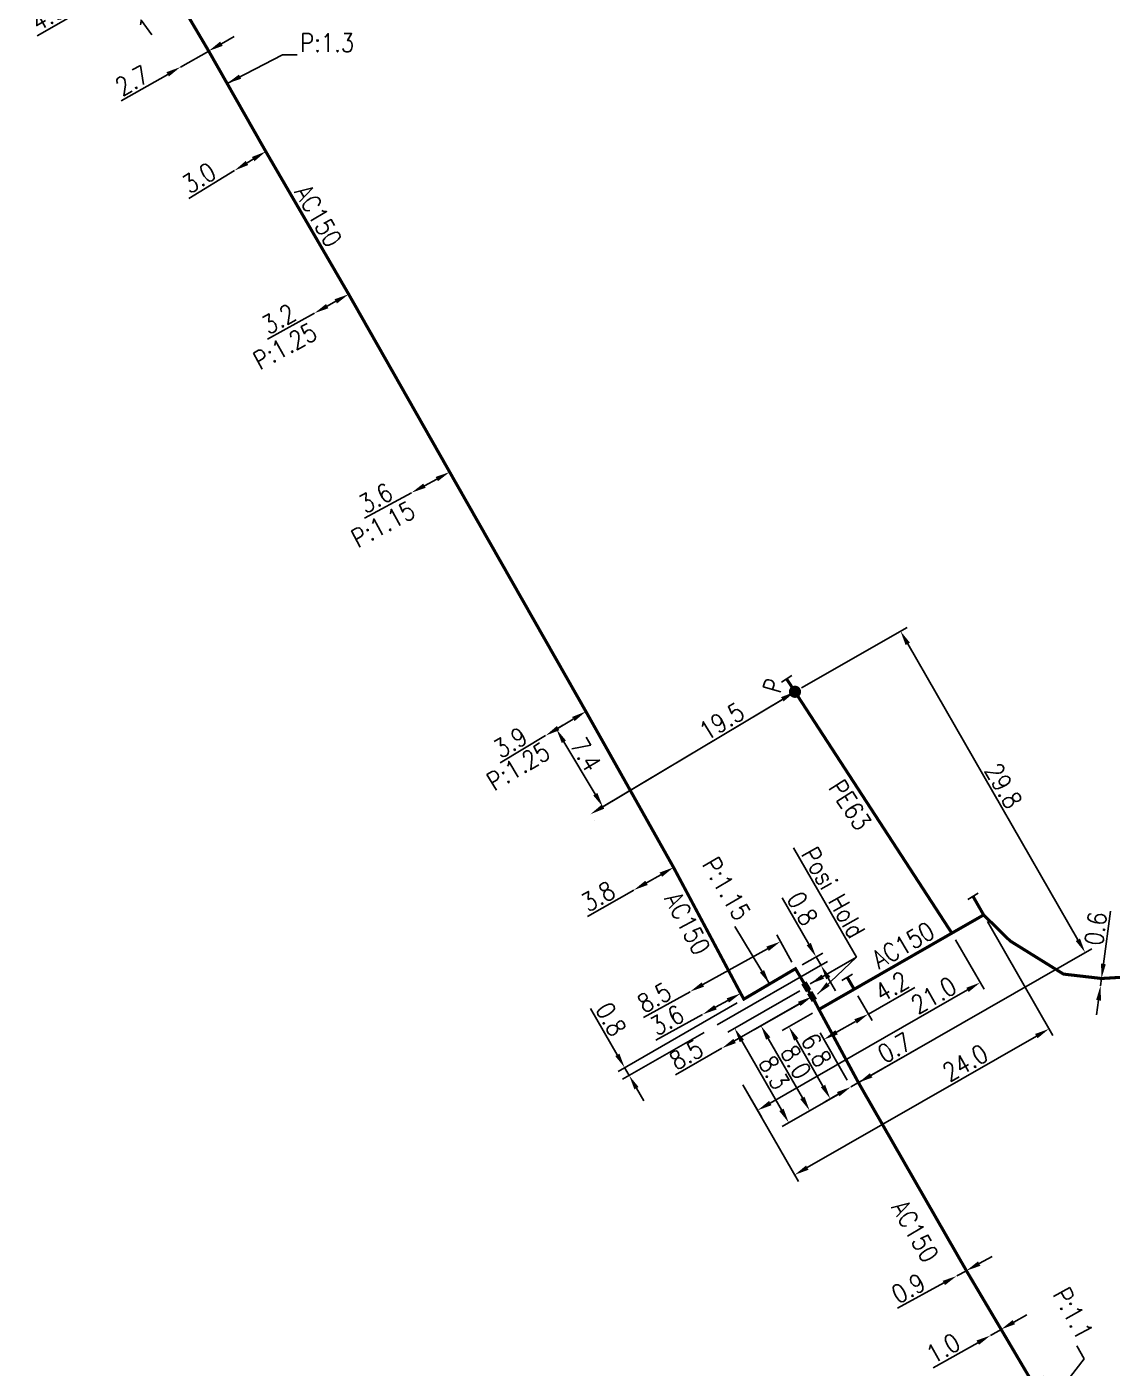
# Model space of a CAD drawing. Header units: millimetres. Extents: x 149996 to 151004, y 126998 to 128018.
# Drawn here: x 150658.8 to 150747.6, y 127717.5 to 127827.3 of the extents above; entities that cross this region are included whole.
import ezdxf
from ezdxf.enums import TextEntityAlignment as Align

# ---------------------------------------------------------------- set-up
doc = ezdxf.new("R2010")
doc.units = ezdxf.units.MM
doc.header["$PDMODE"] = 34
doc.linetypes.add('L_25_AP', pattern=[2000, 1000, 1000])
doc.linetypes.add('L_25_PE', pattern=[2000, 1000, 1000])
doc.layers.get('0').update_dxf_attribs({"linetype": 'CONTINUOUS'})
doc.layers.get('DEFPOINTS').update_dxf_attribs({"linetype": 'CONTINUOUS'})
for name, color, linetype in [('L_150', 1, 'CONTINUOUS'), ('L_300', 7, 'CONTINUOUS'), ('L_340', 7, 'CONTINUOUS')]:
    doc.layers.add(name, color=color, linetype=linetype)
doc.styles.add('G_ROMANS', font='ROMANS.SHX', dxfattribs={"width": 0.75})
doc.styles.get("Standard").update_dxf_attribs({"font": 'romans.shx', "width": 0.85})
doc.dimstyles.get("Standard").update_dxf_attribs({"dimtxt": 1.5, "dimasz": 1.2, "dimexe": 0.625, "dimexo": 0.625, "dimgap": 0.25, "dimtad": 1, "dimdec": 1, "dimzin": 0, "dimdsep": 46, "dimtxsty": 'Standard', "dimcen": -0.5, "dimadec": 0, "dimazin": 0, "dimtfac": 1, "dimtdec": 1, "dimtmove": 0, "dimatfit": 3, "dimfxl": 0, "dimtolj": 1, "dimtzin": 0, "dimarcsym": 0})

# ---------------------------------------------------------------- blocks, each defined once
blk = doc.blocks.new('*D1165')
at = {"layer": 'DEFPOINTS', "color": 0, "linetype": 'Continuous', "transparency": 16777216}
for p in [(150673.71, 127825.28), (150671.4, 127823.97), (150671.4, 127823.97)]:
    blk.add_point(p, dxfattribs=at)
at = {"layer": 'L_150', "color": 0, "linetype": 'Continuous', "lineweight": -2, "transparency": 16777216}
for p, q in [((150674.75, 127825.88), (150675.79, 127826.47)), ((150673.71, 127825.28), (150671.4, 127823.97)), ((150670.36, 127823.37), (150666.56, 127821.21))]:
    blk.add_line(p, q, dxfattribs=at)
at = {"layer": 'L_150', "color": 0, "linetype": 'Continuous', "transparency": 16777216}
for points in [[(150674.65, 127826.05), (150674.85, 127825.7), (150673.71, 127825.28)], [(150670.26, 127823.55), (150670.46, 127823.2), (150671.4, 127823.97)]]:
    blk.add_solid(points, dxfattribs=at)
at = {"layer": 'L_150', "color": 0, "linetype": 'Continuous', "transparency": 16777216, "insert": (150667.45, 127822.86), "char_height": 1.5, "attachment_point": 5, "rotation": 29.685}
blk.add_mtext('\\A1;2.7', dxfattribs=at)
blk = doc.blocks.new('*D1166')
at = {"layer": 'DEFPOINTS', "color": 0, "linetype": 'Continuous', "transparency": 16777216}
for p in [(150678.38, 127817.06), (150675.82, 127815.5), (150675.82, 127815.5)]:
    blk.add_point(p, dxfattribs=at)
at = {"layer": 'L_150', "color": 0, "linetype": 'Continuous', "lineweight": -2, "transparency": 16777216}
for p, q in [((150677.36, 127816.43), (150676.85, 127816.12)), ((150675.82, 127815.5), (150672.09, 127813.22))]:
    blk.add_line(p, q, dxfattribs=at)
at = {"layer": 'L_150', "color": 0, "linetype": 'Continuous', "transparency": 16777216}
for points in [[(150677.25, 127816.61), (150677.46, 127816.26), (150678.38, 127817.06)], [(150676.74, 127816.29), (150676.95, 127815.95), (150675.82, 127815.5)]]:
    blk.add_solid(points, dxfattribs=at)
at = {"layer": 'L_150', "color": 0, "linetype": 'Continuous', "transparency": 16777216, "insert": (150672.92, 127814.9), "char_height": 1.5, "attachment_point": 5, "rotation": 31.4097}
blk.add_mtext('\\A1;3.0', dxfattribs=at)
blk = doc.blocks.new('*D1167')
at = {"layer": 'DEFPOINTS', "color": 0, "linetype": 'Continuous', "transparency": 16777216}
for p in [(150685.16, 127805.38), (150682.36, 127803.83), (150682.36, 127803.83)]:
    blk.add_point(p, dxfattribs=at)
at = {"layer": 'L_150', "color": 0, "linetype": 'Continuous', "lineweight": -2, "transparency": 16777216}
for p, q in [((150684.11, 127804.8), (150683.41, 127804.41)), ((150682.36, 127803.83), (150678.53, 127801.71))]:
    blk.add_line(p, q, dxfattribs=at)
at = {"layer": 'L_150', "color": 0, "linetype": 'Continuous', "transparency": 16777216}
for points in [[(150683.31, 127804.58), (150683.5, 127804.23), (150682.36, 127803.83)], [(150684.01, 127804.97), (150684.2, 127804.62), (150685.16, 127805.38)]]:
    blk.add_solid(points, dxfattribs=at)
at = {"layer": 'L_150', "color": 0, "linetype": 'Continuous', "transparency": 16777216, "insert": (150679.44, 127803.35), "char_height": 1.5, "attachment_point": 5, "rotation": 28.964}
blk.add_mtext('\\A1;3.2', dxfattribs=at)
blk = doc.blocks.new('*D1176')
at = {"layer": 'DEFPOINTS', "color": 0, "linetype": 'Continuous', "transparency": 16777216}
for p in [(150670.1, 127834.31), (150667.41, 127830.96), (150667.41, 127830.96)]:
    blk.add_point(p, dxfattribs=at)
at = {"layer": 'L_300', "color": 0, "linetype": 'Continuous', "lineweight": -2, "transparency": 16777216}
for p, q in [((150670.41, 127833.77), (150671.19, 127832.41)), ((150669.84, 127832.35), (150668.45, 127831.56)), ((150667.41, 127830.96), (150659.68, 127826.52))]:
    blk.add_line(p, q, dxfattribs=at)
at = {"layer": 'L_300', "color": 0, "linetype": 'Continuous', "transparency": 16777216}
for points in [[(150669.74, 127832.53), (150669.94, 127832.18), (150670.88, 127832.95)], [(150668.35, 127831.73), (150668.55, 127831.38), (150667.41, 127830.96)]]:
    blk.add_solid(points, dxfattribs=at)
at = {"layer": 'L_300', "color": 0, "linetype": 'Continuous', "transparency": 16777216, "insert": (150660.56, 127828.18), "char_height": 1.5, "attachment_point": 5, "rotation": 29.8815}
blk.add_mtext('\\A1;4.0', dxfattribs=at)
blk = doc.blocks.new('*D1191')
at = {"layer": 'DEFPOINTS', "color": 0, "linetype": 'Continuous', "transparency": 16777216}
for p in [(150693.42, 127790.83), (150690.3, 127789.14), (150690.3, 127789.14)]:
    blk.add_point(p, dxfattribs=at)
at = {"layer": 'L_150', "color": 0, "linetype": 'Continuous', "lineweight": -2, "transparency": 16777216}
for p, q in [((150692.36, 127790.26), (150691.35, 127789.71)), ((150690.3, 127789.14), (150686.45, 127787.06))]:
    blk.add_line(p, q, dxfattribs=at)
at = {"layer": 'L_150', "color": 0, "linetype": 'Continuous', "transparency": 16777216}
for points in [[(150692.27, 127790.43), (150692.46, 127790.08), (150693.42, 127790.83)], [(150691.26, 127789.89), (150691.45, 127789.54), (150690.3, 127789.14)]]:
    blk.add_solid(points, dxfattribs=at)
at = {"layer": 'L_150', "color": 0, "linetype": 'Continuous', "transparency": 16777216, "insert": (150687.37, 127788.7), "char_height": 1.5, "attachment_point": 5, "rotation": 28.3945}
blk.add_mtext('\\A1;3.6', dxfattribs=at)
blk = doc.blocks.new('*D1192')
at = {"layer": 'DEFPOINTS', "color": 0, "linetype": 'Continuous', "transparency": 16777216}
for p in [(150704.56, 127771.24), (150701.26, 127769.26), (150701.26, 127769.26)]:
    blk.add_point(p, dxfattribs=at)
at = {"layer": 'L_150', "color": 0, "linetype": 'Continuous', "lineweight": -2, "transparency": 16777216}
for p, q in [((150703.53, 127770.62), (150702.29, 127769.88)), ((150701.26, 127769.26), (150697.56, 127767.04))]:
    blk.add_line(p, q, dxfattribs=at)
at = {"layer": 'L_150', "color": 0, "linetype": 'Continuous', "transparency": 16777216}
for points in [[(150703.43, 127770.79), (150703.64, 127770.45), (150704.56, 127771.24)], [(150702.19, 127770.05), (150702.39, 127769.7), (150701.26, 127769.26)]]:
    blk.add_solid(points, dxfattribs=at)
at = {"layer": 'L_150', "color": 0, "linetype": 'Continuous', "transparency": 16777216, "insert": (150698.38, 127768.7), "char_height": 1.5, "attachment_point": 5, "rotation": 30.9234}
blk.add_mtext('\\A1;3.9', dxfattribs=at)
blk = doc.blocks.new('*D1193')
at = {"layer": 'DEFPOINTS', "color": 0, "linetype": 'Continuous', "transparency": 16777216}
for p in [(150711.73, 127758.48), (150708.47, 127756.62), (150708.47, 127756.62)]:
    blk.add_point(p, dxfattribs=at)
at = {"layer": 'L_150', "color": 0, "linetype": 'Continuous', "lineweight": -2, "transparency": 16777216}
for p, q in [((150710.69, 127757.88), (150709.52, 127757.21)), ((150708.47, 127756.62), (150704.68, 127754.45))]:
    blk.add_line(p, q, dxfattribs=at)
at = {"layer": 'L_150', "color": 0, "linetype": 'Continuous', "transparency": 16777216}
for points in [[(150710.59, 127758.06), (150710.79, 127757.71), (150711.73, 127758.48)], [(150709.42, 127757.39), (150709.61, 127757.04), (150708.47, 127756.62)]]:
    blk.add_solid(points, dxfattribs=at)
at = {"layer": 'L_150', "color": 0, "linetype": 'Continuous', "transparency": 16777216, "insert": (150705.56, 127756.11), "char_height": 1.5, "attachment_point": 5, "rotation": 29.7079}
blk.add_mtext('\\A1;3.8', dxfattribs=at)
blk = doc.blocks.new('*D1194')
at = {"layer": 'DEFPOINTS', "color": 0, "linetype": 'Continuous', "transparency": 16777216}
for p in [(150721.66, 127772.85), (150701.26, 127769.26), (150702.15, 127769.79)]:
    blk.add_point(p, dxfattribs=at)
at = {"layer": 'L_300', "color": 0, "linetype": 'Continuous', "lineweight": -2, "transparency": 16777216}
for p, q in [((150721.12, 127772.53), (150705.41, 127763.12)), ((150701.8, 127769.58), (150702.68, 127770.11)), ((150705.33, 127764.47), (150702.76, 127768.76))]:
    blk.add_line(p, q, dxfattribs=at)
at = {"layer": 'L_300', "color": 0, "linetype": 'Continuous', "transparency": 16777216}
for points in [[(150702.93, 127768.86), (150702.59, 127768.66), (150702.15, 127769.79)], [(150705.5, 127764.57), (150705.16, 127764.37), (150705.95, 127763.44)]]:
    blk.add_solid(points, dxfattribs=at)
at = {"layer": 'L_300', "color": 0, "linetype": 'Continuous', "transparency": 16777216, "insert": (150704.55, 127767.72), "char_height": 1.5, "attachment_point": 5, "rotation": 300.9234}
blk.add_mtext('\\A1;7.4', dxfattribs=at)
blk = doc.blocks.new('*D1195')
at = {"layer": 'DEFPOINTS', "color": 0, "linetype": 'Continuous', "transparency": 16777216}
for p in [(150721.66, 127772.85), (150704.93, 127762.83), (150704.93, 127762.83)]:
    blk.add_point(p, dxfattribs=at)
at = {"layer": 'L_300', "color": 0, "linetype": 'Continuous', "lineweight": -2, "transparency": 16777216}
for p, q in [((150720.63, 127772.23), (150705.96, 127763.45)), ((150705.25, 127762.29), (150705.25, 127762.29))]:
    blk.add_line(p, q, dxfattribs=at)
at = {"layer": 'L_300', "color": 0, "linetype": 'Continuous', "transparency": 16777216}
for points in [[(150720.52, 127772.41), (150720.73, 127772.06), (150721.66, 127772.85)], [(150705.86, 127763.62), (150706.06, 127763.28), (150704.93, 127762.83)]]:
    blk.add_solid(points, dxfattribs=at)
at = {"layer": 'L_300', "color": 0, "linetype": 'Continuous', "transparency": 16777216, "insert": (150715.67, 127770.43), "char_height": 1.5, "attachment_point": 5, "rotation": 30.9234}
blk.add_mtext('\\A1;19.5', dxfattribs=at)
blk = doc.blocks.new('*D1196')
at = {"layer": 'DEFPOINTS', "color": 0, "linetype": 'Continuous', "transparency": 16777216}
for p in [(150717.48, 127747.7), (150714.76, 127745.28), (150708.1, 127741.45)]:
    blk.add_point(p, dxfattribs=at)
at = {"layer": 'L_150', "color": 0, "linetype": 'Continuous', "lineweight": -2, "transparency": 16777216}
for p, q in [((150716.94, 127747.39), (150707.19, 127741.79)), ((150707.13, 127743.14), (150704.95, 127746.93)), ((150714.22, 127744.97), (150707.56, 127741.14)), ((150708.1, 127741.45), (150707.73, 127742.1)), ((150708.7, 127740.41), (150709.3, 127739.37))]:
    blk.add_line(p, q, dxfattribs=at)
at = {"layer": 'L_150', "color": 0, "linetype": 'Continuous', "transparency": 16777216}
for points in [[(150707.3, 127743.24), (150706.96, 127743.04), (150707.73, 127742.1)], [(150708.87, 127740.51), (150708.53, 127740.31), (150708.1, 127741.45)]]:
    blk.add_solid(points, dxfattribs=at)
at = {"layer": 'L_150', "color": 0, "linetype": 'Continuous', "transparency": 16777216, "insert": (150706.61, 127746.06), "char_height": 1.5, "attachment_point": 5, "rotation": 299.8754}
blk.add_mtext('\\A1;0.8', dxfattribs=at)
blk = doc.blocks.new('*D1197')
at = {"layer": 'DEFPOINTS', "color": 0, "linetype": 'Continuous', "transparency": 16777216}
for p in [(150721.7, 127750.19), (150723.79, 127750.46), (150714.76, 127745.28)]:
    blk.add_point(p, dxfattribs=at)
at = {"layer": 'L_150', "color": 0, "linetype": 'Continuous', "lineweight": -2, "transparency": 16777216}
for p, q in [((150722.79, 127752.2), (150720.61, 127755.99)), ((150715.31, 127745.59), (150724.33, 127750.77)), ((150722.24, 127750.5), (150723.93, 127751.47)), ((150723.79, 127750.46), (150723.39, 127751.16)), ((150724.38, 127749.42), (150724.98, 127748.38))]:
    blk.add_line(p, q, dxfattribs=at)
at = {"layer": 'L_150', "color": 0, "linetype": 'Continuous', "transparency": 16777216}
for points in [[(150722.96, 127752.3), (150722.62, 127752.1), (150723.39, 127751.16)], [(150724.56, 127749.52), (150724.21, 127749.32), (150723.79, 127750.46)]]:
    blk.add_solid(points, dxfattribs=at)
at = {"layer": 'L_150', "color": 0, "linetype": 'Continuous', "transparency": 16777216, "insert": (150722.27, 127755.11), "char_height": 1.5, "attachment_point": 5, "rotation": 299.8754}
blk.add_mtext('\\A1;0.8', dxfattribs=at)
blk = doc.blocks.new('*D1198')
at = {"layer": 'DEFPOINTS', "color": 0, "linetype": 'Continuous', "transparency": 16777216}
for p in [(150717.22, 127748.17), (150714.11, 127746.45), (150714.11, 127746.45)]:
    blk.add_point(p, dxfattribs=at)
at = {"layer": 'L_150', "color": 0, "linetype": 'Continuous', "lineweight": -2, "transparency": 16777216}
for p, q in [((150716.17, 127747.59), (150715.16, 127747.03)), ((150714.11, 127746.45), (150710.29, 127744.33))]:
    blk.add_line(p, q, dxfattribs=at)
at = {"layer": 'L_150', "color": 0, "linetype": 'Continuous', "transparency": 16777216}
for points in [[(150716.07, 127747.77), (150716.26, 127747.42), (150717.22, 127748.17)], [(150715.06, 127747.21), (150715.26, 127746.86), (150714.11, 127746.45)]]:
    blk.add_solid(points, dxfattribs=at)
at = {"layer": 'L_150', "color": 0, "linetype": 'Continuous', "transparency": 16777216, "insert": (150711.19, 127745.98), "char_height": 1.5, "attachment_point": 5, "rotation": 29.0191}
blk.add_mtext('\\A1;3.6', dxfattribs=at)
blk = doc.blocks.new('*D1199')
at = {"layer": 'DEFPOINTS', "color": 0, "linetype": 'Continuous', "transparency": 16777216}
for p in [(150721.7, 127750.19), (150713.08, 127748.31), (150713.08, 127748.31)]:
    blk.add_point(p, dxfattribs=at)
at = {"layer": 'L_150', "color": 0, "linetype": 'Continuous', "lineweight": -2, "transparency": 16777216}
for p, q in [((150721.4, 127750.73), (150720.17, 127752.96)), ((150719.42, 127751.83), (150714.13, 127748.89)), ((150713.08, 127748.31), (150709.26, 127746.19))]:
    blk.add_line(p, q, dxfattribs=at)
at = {"layer": 'L_150', "color": 0, "linetype": 'Continuous', "transparency": 16777216}
for points in [[(150719.32, 127752), (150719.52, 127751.65), (150720.47, 127752.41)], [(150714.03, 127749.07), (150714.23, 127748.72), (150713.08, 127748.31)]]:
    blk.add_solid(points, dxfattribs=at)
at = {"layer": 'L_150', "color": 0, "linetype": 'Continuous', "transparency": 16777216, "insert": (150710.16, 127747.83), "char_height": 1.5, "attachment_point": 5, "rotation": 29.0191}
blk.add_mtext('\\A1;8.5', dxfattribs=at)
blk = doc.blocks.new('*D1200')
at = {"layer": 'DEFPOINTS', "color": 0, "linetype": 'Continuous', "transparency": 16777216}
for p in [(150726.85, 127740.87), (150726.24, 127740.52), (150726.24, 127740.52)]:
    blk.add_point(p, dxfattribs=at)
at = {"layer": 'L_150', "color": 0, "linetype": 'Continuous', "lineweight": -2, "transparency": 16777216}
for p, q in [((150727.89, 127741.47), (150731.68, 127743.64)), ((150726.24, 127740.52), (150726.85, 127740.87)), ((150725.2, 127739.92), (150724.16, 127739.33))]:
    blk.add_line(p, q, dxfattribs=at)
at = {"layer": 'L_150', "color": 0, "linetype": 'Continuous', "transparency": 16777216}
for points in [[(150727.79, 127741.64), (150727.99, 127741.29), (150726.85, 127740.87)], [(150725.1, 127740.1), (150725.3, 127739.75), (150726.24, 127740.52)]]:
    blk.add_solid(points, dxfattribs=at)
at = {"layer": 'L_150', "color": 0, "linetype": 'Continuous', "transparency": 16777216, "insert": (150729.81, 127743.72), "char_height": 1.5, "attachment_point": 5, "rotation": 29.8754}
blk.add_mtext('\\A1;0.7', dxfattribs=at)
blk = doc.blocks.new('*D1209')
at = {"layer": 'DEFPOINTS', "color": 0, "linetype": 'Continuous', "transparency": 16777216}
for p in [(150737.65, 127720.18), (150737.65, 127720.18), (150738.52, 127720.68)]:
    blk.add_point(p, dxfattribs=at)
at = {"layer": 'L_150', "color": 0, "linetype": 'Continuous', "lineweight": -2, "transparency": 16777216}
for p, q in [((150739.56, 127721.27), (150740.61, 127721.86)), ((150738.52, 127720.68), (150737.65, 127720.18)), ((150736.61, 127719.59), (150732.96, 127717.52))]:
    blk.add_line(p, q, dxfattribs=at)
at = {"layer": 'L_150', "color": 0, "linetype": 'Continuous', "transparency": 16777216}
for points in [[(150739.46, 127721.44), (150739.66, 127721.1), (150738.52, 127720.68)], [(150736.51, 127719.77), (150736.71, 127719.42), (150737.65, 127720.18)]]:
    blk.add_solid(points, dxfattribs=at)
at = {"layer": 'L_150', "color": 0, "linetype": 'Continuous', "transparency": 16777216, "insert": (150733.77, 127719.13), "char_height": 1.5, "attachment_point": 5, "rotation": 29.5837}
blk.add_mtext('\\A1;1.0', dxfattribs=at)
blk = doc.blocks.new('*D1210')
at = {"layer": 'DEFPOINTS', "color": 0, "linetype": 'Continuous', "transparency": 16777216}
for p in [(150735.68, 127725.48), (150734.89, 127725.05), (150734.89, 127725.05)]:
    blk.add_point(p, dxfattribs=at)
at = {"layer": 'L_150', "color": 0, "linetype": 'Continuous', "lineweight": -2, "transparency": 16777216}
for p, q in [((150736.73, 127726.06), (150737.78, 127726.64)), ((150735.68, 127725.48), (150734.89, 127725.05)), ((150733.83, 127724.48), (150730.05, 127722.41))]:
    blk.add_line(p, q, dxfattribs=at)
at = {"layer": 'L_150', "color": 0, "linetype": 'Continuous', "transparency": 16777216}
for points in [[(150736.63, 127726.24), (150736.82, 127725.88), (150735.68, 127725.48)], [(150733.74, 127724.65), (150733.93, 127724.3), (150734.89, 127725.05)]]:
    blk.add_solid(points, dxfattribs=at)
at = {"layer": 'L_150', "color": 0, "linetype": 'Continuous', "transparency": 16777216, "insert": (150730.94, 127724.03), "char_height": 1.5, "attachment_point": 5, "rotation": 28.699}
blk.add_mtext('\\A1;0.9', dxfattribs=at)
blk = doc.blocks.new('*D1211')
at = {"layer": 'DEFPOINTS', "color": 0, "linetype": 'Continuous', "transparency": 16777216}
for p in [(150723.62, 127746.86), (150726.24, 127740.52), (150724.55, 127739.55)]:
    blk.add_point(p, dxfattribs=at)
at = {"layer": 'L_150', "color": 0, "linetype": 'Continuous', "lineweight": -2, "transparency": 16777216}
for p, q in [((150723.08, 127746.55), (150720.62, 127745.13)), ((150721.76, 127744.4), (150723.95, 127740.59)), ((150725.7, 127740.21), (150724.01, 127739.24))]:
    blk.add_line(p, q, dxfattribs=at)
at = {"layer": 'L_150', "color": 0, "linetype": 'Continuous', "transparency": 16777216}
for points in [[(150721.93, 127744.5), (150721.59, 127744.3), (150721.16, 127745.44)], [(150724.13, 127740.69), (150723.78, 127740.49), (150724.55, 127739.55)]]:
    blk.add_solid(points, dxfattribs=at)
at = {"layer": 'L_150', "color": 0, "linetype": 'Continuous', "transparency": 16777216, "insert": (150723.41, 127743.54), "char_height": 1.5, "attachment_point": 5, "rotation": 299.8754}
blk.add_mtext('\\A1;6.8', dxfattribs=at)
blk = doc.blocks.new('*D1212')
at = {"layer": 'DEFPOINTS', "color": 0, "linetype": 'Continuous', "transparency": 16777216}
for p in [(150723.05, 127747.91), (150726.24, 127740.52), (150722.86, 127738.58)]:
    blk.add_point(p, dxfattribs=at)
at = {"layer": 'L_340', "color": 0, "linetype": 'Continuous', "lineweight": -2, "transparency": 16777216}
for p, q in [((150722.51, 127747.6), (150718.34, 127745.21)), ((150719.48, 127744.48), (150722.27, 127739.62)), ((150725.7, 127740.21), (150722.32, 127738.27))]:
    blk.add_line(p, q, dxfattribs=at)
at = {"layer": 'L_340', "color": 0, "linetype": 'Continuous', "transparency": 16777216}
for points in [[(150719.65, 127744.58), (150719.3, 127744.38), (150718.88, 127745.52)], [(150722.44, 127739.72), (150722.09, 127739.52), (150722.86, 127738.58)]]:
    blk.add_solid(points, dxfattribs=at)
at = {"layer": 'L_340', "color": 0, "linetype": 'Continuous', "transparency": 16777216, "insert": (150721.74, 127742.55), "char_height": 1.5, "attachment_point": 5, "rotation": 299.8754}
blk.add_mtext('\\A1;8.0', dxfattribs=at)
blk = doc.blocks.new('*D1213')
at = {"layer": 'DEFPOINTS', "color": 0, "linetype": 'Continuous', "transparency": 16777216}
for p in [(150723.05, 127747.91), (150715.68, 127743.68), (150715.68, 127743.68)]:
    blk.add_point(p, dxfattribs=at)
at = {"layer": 'L_340', "color": 0, "linetype": 'Continuous', "lineweight": -2, "transparency": 16777216}
for p, q in [((150722.01, 127747.32), (150716.72, 127744.28)), ((150715.68, 127743.68), (150711.89, 127741.5))]:
    blk.add_line(p, q, dxfattribs=at)
at = {"layer": 'L_340', "color": 0, "linetype": 'Continuous', "transparency": 16777216}
for points in [[(150721.91, 127747.49), (150722.11, 127747.14), (150723.05, 127747.91)], [(150716.62, 127744.45), (150716.82, 127744.1), (150715.68, 127743.68)]]:
    blk.add_solid(points, dxfattribs=at)
at = {"layer": 'L_340', "color": 0, "linetype": 'Continuous', "transparency": 16777216, "insert": (150712.77, 127743.16), "char_height": 1.5, "attachment_point": 5, "rotation": 29.8754}
blk.add_mtext('\\A1;8.5', dxfattribs=at)
blk = doc.blocks.new('*D1214')
at = {"layer": 'DEFPOINTS', "color": 0, "linetype": 'Continuous', "transparency": 16777216}
for p in [(150722.59, 127748.69), (150726.24, 127740.52), (150721.15, 127737.6)]:
    blk.add_point(p, dxfattribs=at)
at = {"layer": 'L_340', "color": 0, "linetype": 'Continuous', "lineweight": -2, "transparency": 16777216}
for p, q in [((150722.05, 127748.38), (150716.18, 127745)), ((150717.32, 127744.28), (150720.56, 127738.64)), ((150725.7, 127740.21), (150720.61, 127737.29))]:
    blk.add_line(p, q, dxfattribs=at)
at = {"layer": 'L_340', "color": 0, "linetype": 'Continuous', "transparency": 16777216}
for points in [[(150717.49, 127744.38), (150717.14, 127744.18), (150716.72, 127745.32)], [(150720.73, 127738.74), (150720.38, 127738.54), (150721.15, 127737.6)]]:
    blk.add_solid(points, dxfattribs=at)
at = {"layer": 'L_340', "color": 0, "linetype": 'Continuous', "transparency": 16777216, "insert": (150719.95, 127741.69), "char_height": 1.5, "attachment_point": 5, "rotation": 299.8754}
blk.add_mtext('\\A1;8.3', dxfattribs=at)
blk = doc.blocks.new('L_340_02')
at = {"color": 0, "linetype": 'Continuous'}
blk.add_solid([(-0.75, 0.5), (0.75, 0.5), (-0.75, 0), (0.75, 0)], dxfattribs=at)
at = {"color": 0, "linetype": 'Continuous', "width": 0.75, "flags": 3}
for tag, p in [('DEF_LEG', (0, -4.5)), ('DEF_COUP', (0, -7)), ('DEF_TYPE', (0, -9.5))]:
    blk.add_attdef(tag, text='', height=1.2, dxfattribs=at).set_placement(p, align=Align.MIDDLE)
blk = doc.blocks.new('*D1216')
at = {"layer": 'DEFPOINTS', "color": 0, "linetype": 'Continuous', "transparency": 16777216}
for p in [(150734.49, 127753.1), (150717.08, 127741.24), (150718.6, 127738.6)]:
    blk.add_point(p, dxfattribs=at)
at = {"layer": 'L_150', "color": 0, "linetype": 'Continuous', "lineweight": -2, "transparency": 16777216}
for p, q in [((150734.8, 127752.56), (150737.12, 127748.52)), ((150735.77, 127748.46), (150719.64, 127739.19)), ((150717.4, 127740.7), (150718.91, 127738.06))]:
    blk.add_line(p, q, dxfattribs=at)
at = {"layer": 'L_150', "color": 0, "linetype": 'Continuous', "transparency": 16777216}
for points in [[(150735.67, 127748.63), (150735.87, 127748.29), (150736.81, 127749.06)], [(150719.54, 127739.37), (150719.74, 127739.02), (150718.6, 127738.6)]]:
    blk.add_solid(points, dxfattribs=at)
at = {"layer": 'L_150', "color": 0, "linetype": 'Continuous', "transparency": 16777216, "insert": (150733, 127748.02), "char_height": 1.5, "attachment_point": 5, "rotation": 29.8754}
blk.add_mtext('\\A1;21.0', dxfattribs=at)
blk = doc.blocks.new('*D1217')
at = {"layer": 'DEFPOINTS', "color": 0, "linetype": 'Continuous', "transparency": 16777216}
for p in [(150737.09, 127754.59), (150717.08, 127741.24), (150721.63, 127733.32)]:
    blk.add_point(p, dxfattribs=at)
at = {"layer": 'L_150', "color": 0, "linetype": 'Continuous', "lineweight": -2, "transparency": 16777216}
for p, q in [((150737.4, 127754.05), (150742.76, 127744.73)), ((150741.4, 127744.68), (150722.67, 127733.92)), ((150717.4, 127740.7), (150721.94, 127732.78))]:
    blk.add_line(p, q, dxfattribs=at)
at = {"layer": 'L_150', "color": 0, "linetype": 'Continuous', "transparency": 16777216}
for points in [[(150741.3, 127744.85), (150741.5, 127744.5), (150742.44, 127745.27)], [(150722.57, 127734.09), (150722.77, 127733.74), (150721.63, 127733.32)]]:
    blk.add_solid(points, dxfattribs=at)
at = {"layer": 'L_150', "color": 0, "linetype": 'Continuous', "transparency": 16777216, "insert": (150735.58, 127742.49), "char_height": 1.5, "attachment_point": 5, "rotation": 29.8754}
blk.add_mtext('\\A1;24.0', dxfattribs=at)
blk = doc.blocks.new('L_340_07')
at = {"color": 0, "linetype": 'Continuous', "const_width": 0.25, "flags": 128}
blk.add_lwpolyline([(0, 0), (1.25, 0)], dxfattribs=at)
at = {"color": 0, "linetype": 'Continuous', "flags": 128}
blk.add_lwpolyline([(1.25, -0.5), (1.25, 0.5)], dxfattribs=at)
at = {"color": 0, "linetype": 'Continuous', "style": 'G_ROMANS', "width": 0.75, "flags": 3}
for tag, p in [('DEF_LEG', (0.72, -3.47)), ('DEF_COUP', (0.72, -5.97)), ('DEF_TYPE', (0.72, -8.47))]:
    blk.add_attdef(tag, text='', height=1.2, dxfattribs=at).set_placement(p, align=Align.MIDDLE)
blk = doc.blocks.new('L_300_12')
at = {"color": 0, "linetype": 'Continuous', "const_width": 0.497, "flags": 128}
blk.add_lwpolyline([(-0.25, 0, 1), (0.25, 0, 1)], format="xyb", close=True, dxfattribs=at)
at = {"color": 0, "linetype": 'Continuous', "style": 'G_ROMANS', "width": 0.75}
blk.add_text('P', height=1.5, dxfattribs=at).set_placement((0, 1.85), align=Align.MIDDLE)
at = {"color": 0, "linetype": 'Continuous', "style": 'G_ROMANS', "width": 0.75, "flags": 3}
for tag, p in [('DEF_LEG', (0, -5)), ('DEF_COUP', (0, -7.5)), ('DEF_TYPE', (0, -10))]:
    blk.add_attdef(tag, text='', height=1.2, dxfattribs=at).set_placement(p, align=Align.MIDDLE)
blk = doc.blocks.new('*D1218')
at = {"layer": 'DEFPOINTS', "color": 0, "linetype": 'Continuous', "transparency": 16777216}
for p in [(150726.5, 127748.51), (150724.02, 127744.39), (150726.24, 127740.52)]:
    blk.add_point(p, dxfattribs=at)
at = {"layer": 'L_150', "color": 0, "linetype": 'Continuous', "lineweight": -2, "transparency": 16777216}
for p, q in [((150727.66, 127746.48), (150731.45, 127748.66)), ((150726.81, 127747.97), (150727.97, 127745.94)), ((150725.06, 127744.99), (150726.62, 127745.88)), ((150725.93, 127741.06), (150723.71, 127744.93))]:
    blk.add_line(p, q, dxfattribs=at)
at = {"layer": 'L_150', "color": 0, "linetype": 'Continuous', "transparency": 16777216}
for points in [[(150726.52, 127746.06), (150726.72, 127745.71), (150727.66, 127746.48)], [(150724.96, 127745.16), (150725.16, 127744.81), (150724.02, 127744.39)]]:
    blk.add_solid(points, dxfattribs=at)
at = {"layer": 'L_150', "color": 0, "linetype": 'Continuous', "transparency": 16777216, "insert": (150729.58, 127748.73), "char_height": 1.5, "attachment_point": 5, "rotation": 29.8754}
blk.add_mtext('\\A1;4.2', dxfattribs=at)
blk = doc.blocks.new('*D1266')
at = {"layer": 'DEFPOINTS', "color": 0, "linetype": 'Continuous', "transparency": 16777216}
for p in [(150721.66, 127772.85), (150745.39, 127751.52), (150726.24, 127740.52)]:
    blk.add_point(p, dxfattribs=at)
at = {"layer": 'L_300', "color": 0, "linetype": 'Continuous', "lineweight": -2, "transparency": 16777216}
for p, q in [((150722.2, 127773.16), (150730.83, 127778.12)), ((150730.89, 127776.77), (150744.79, 127752.56)), ((150726.78, 127740.83), (150745.93, 127751.83))]:
    blk.add_line(p, q, dxfattribs=at)
at = {"layer": 'L_300', "color": 0, "linetype": 'Continuous', "transparency": 16777216}
for points in [[(150731.06, 127776.87), (150730.71, 127776.67), (150730.29, 127777.81)], [(150744.97, 127752.66), (150744.62, 127752.46), (150745.39, 127751.52)]]:
    blk.add_solid(points, dxfattribs=at)
at = {"layer": 'L_300', "color": 0, "linetype": 'Continuous', "transparency": 16777216, "insert": (150738.71, 127765.16), "char_height": 1.5, "attachment_point": 5, "rotation": 299.8754}
blk.add_mtext('\\A1;29.8', dxfattribs=at)
blk = doc.blocks.new('*D1268')
at = {"layer": 'DEFPOINTS', "color": 0, "linetype": 'Continuous', "transparency": 16777216}
for p in [(150746.65, 127748.8), (150746.65, 127748.8), (150746.73, 127749.39)]:
    blk.add_point(p, dxfattribs=at)
at = {"layer": 'L_150', "color": 0, "linetype": 'Continuous', "lineweight": -2, "transparency": 16777216}
for p, q in [((150746.88, 127750.58), (150747.46, 127754.91)), ((150746.65, 127748.8), (150746.73, 127749.39)), ((150746.49, 127747.61), (150746.33, 127746.42))]:
    blk.add_line(p, q, dxfattribs=at)
at = {"layer": 'L_150', "color": 0, "linetype": 'Continuous', "transparency": 16777216}
for points in [[(150746.69, 127750.61), (150747.08, 127750.55), (150746.73, 127749.39)], [(150746.29, 127747.63), (150746.69, 127747.58), (150746.65, 127748.8)]]:
    blk.add_solid(points, dxfattribs=at)
at = {"layer": 'L_150', "color": 0, "linetype": 'Continuous', "transparency": 16777216, "insert": (150746.26, 127753.47), "char_height": 1.5, "attachment_point": 5, "rotation": 82.4375}
blk.add_mtext('\\A1;0.6', dxfattribs=at)

msp = doc.modelspace()

# ---------------------------------------------------------------- linework, layer by layer
at = {"layer": 'L_150', "linetype": 'L_25_AP', "const_width": 0.25, "flags": 128}
for points in [[(150668.41, 127834.26), (150668.85, 127833.5), (150670.16, 127831.3), (150673.71, 127825.28), (150678.38, 127817.06), (150685.16, 127805.38), (150693.42, 127790.83), (150704.56, 127771.24), (150711.73, 127758.48), (150717.22, 127748.17), (150717.48, 127747.7), (150721.7, 127750.19), (150722.39, 127749.03)], [(150736.84, 127755.03), (150737.09, 127754.59), (150739.26, 127752.46), (150743.62, 127749.75), (150746.73, 127749.39), (150753.93, 127749.82), (150766.93, 127751.71), (150771.19, 127752.68), (150773.92, 127753.18), (150774.91, 127753.36)], [(150723.62, 127746.86), (150726.5, 127748.51), (150734.49, 127753.1), (150737.09, 127754.59)], [(150722.77, 127748.38), (150722.86, 127748.24)], [(150726.5, 127748.51), (150726.25, 127748.94)]]:
    msp.add_lwpolyline(points, dxfattribs=at)
at = {"layer": 'L_150', "linetype": 'L_25_PE', "const_width": 0.25, "flags": 128}
msp.add_lwpolyline([(150734.49, 127753.1), (150721.66, 127772.85)], dxfattribs=at)
at = {"layer": 'L_150', "linetype": 'L_25_AP', "flags": 128}
msp.add_lwpolyline([(150809.93, 127556.53, 0.25, 0.25, 0), (150809.34, 127557.96, 0.25, 0.25, 0), (150804.05, 127580.15, 0.25, 0.25, 0), (150803.73, 127580.59, 0.25, 0.25, 0), (150803.95, 127583.08, 0.25, 0.25, 0), (150804.03, 127585, 0.25, 0.25, 0), (150800.51, 127593.3, 0.25, 0.25, 0), (150798.76, 127598.24, 0.25, 0.25, 0), (150798.43, 127599.5, 0.25, 0.25, 0), (150797.17, 127602.38, 0.25, 0.25, 0), (150793.88, 127611.68, 0.25, 0.25, 0), (150793.39, 127612.56, 0.25, 0.25, 0), (150789.48, 127619.49, 0.25, 0.25, 0), (150784.95, 127628.3, 0.25, 0.25, 0), (150778.19, 127641.61, 0.25, 0.25, 0), (150776.08, 127645.33, 0.25, 0.25, 0), (150771.96, 127652.54, 0.25, 0.25, 0), (150770.82, 127654.72, 0.25, 0.25, 0), (150770.3, 127655.73, 0.25, 0.25, 0), (150767.49, 127660.71, 0.25, 0.25, 0), (150765.04, 127666.81, 0.25, 0.25, 0), (150761.9, 127673.29, 0.25, 0.25, 0), (150759.55, 127678.14, 0.25, 0.25, 0), (150752.22, 127693.3, 0.25, 0.25, 0), (150751.28, 127695.42, 0.25, 0.25, 0), (150748.36, 127701.55, 0.25, 0.25, 0), (150745.08, 127707.77, 0.25, 0.25, 0), (150744.14, 127709.74, 0.25, 0.25, 0), (150743.71, 127710.64, 0.25, 0.25, 0), (150743.35, 127711.38, 0.25, 0.25, 0), (150744.23, 127711.85, 0.25, 0.25, 0), (150743.57, 127713.24, 0.25, 0.25, 0), (150741.92, 127716.72, 0.25, 0.25, 0), (150741.12, 127716.27, 0.25, 0.25, 0), (150738.52, 127720.68, 0.25, 0.25, 0), (150735.68, 127725.48, 0.25, 0.25, 0), (150726.85, 127740.87, 0.25, 0.25, 0), (150723.62, 127746.86, 0.25, 0.25, 0), (150723.24, 127747.59, 0, 0, 0)], format="xyseb", dxfattribs=at)

# ---------------------------------------------------------------- block references
at = {"layer": 'L_300', "rotation": 74.36741680928658}
msp.add_blockref('L_300_12', (150721.66, 127772.85), dxfattribs=at)
at = {"layer": 'L_340'}
for p, rotation in [((150721.66, 127772.85), 123.0114946078646), ((150736.84, 127755.03), 119.8754010420122)]:
    msp.add_blockref('L_340_07', p, dxfattribs=dict(at, rotation=rotation))
for name, p, xscale, rotation in [('L_340_07', (150726.25, 127748.94), 0.4999999999971082, 119.8754010382897), ('L_340_02', (150722.37, 127748.58), 0.5000000000078907, 300.6793458760789), ('L_340_02', (150722.84, 127747.79), 0.5000000000078907, 300.6793458760789)]:
    msp.add_blockref(name, p, dxfattribs=dict(at, xscale=xscale, rotation=rotation))

# ---------------------------------------------------------------- texts
at = {"layer": 'L_150', "color": 7, "linetype": 'Continuous', "width": 0.85}
msp.add_text('1', height=1.5, rotation=35.5703, dxfattribs=at).set_placement((150668.57, 127827.17), align=Align.MIDDLE)
at = {"layer": 'L_150', "linetype": 'Continuous', "width": 0.85}
for s, rotation, p in [('AC150', 300.1096, (150682.69, 127811.79)), ('PE63', 303.0115, (150726.17, 127763.59)), ('AC150', 298.0386, (150712.87, 127753.89)), ('AC150', 29.8754, (150730.51, 127752.12)), ('AC150', 299.8412, (150731.49, 127728.71))]:
    msp.add_text(s, height=1.5, rotation=rotation, dxfattribs=at).set_placement(p, align=Align.MIDDLE)
at = {"layer": 'L_150', "linetype": 'Continuous', "insert": (150681.19, 127825.21), "char_height": 1.5, "attachment_point": 7}
msp.add_mtext('\\A1;P:1.3', dxfattribs=at)
at = {"layer": 'L_150', "linetype": 'Continuous', "char_height": 1.5}
for s, insert, attachment_point, rotation in [('\\A1;P:1.25', (150677.9, 127799.14), 7, 28.964), ('\\A1;P:1.15', (150685.9, 127784.59), 7, 28.3945), ('\\A1;P:1.25', (150697.05, 127764.68), 7, 30.9234), ('\\A1;P:1.15', (150716.82, 127753.98), 9, 300.473), ('\\A1;P:1.1', (150744.82, 127719.68), 9, 298.4976)]:
    msp.add_mtext(s, dxfattribs=dict(at, insert=insert, attachment_point=attachment_point, rotation=rotation))
at = {"layer": 'L_340', "linetype": 'Continuous', "insert": (150726.17, 127752.52), "char_height": 1.5, "attachment_point": 9, "rotation": 299.8754}
msp.add_mtext('\\A1;Posi Hold', dxfattribs=at)

# ---------------------------------------------------------------- dimensions: what is measured, and where the dimension line sits
at = {"layer": 'L_150', "linetype": 'Continuous'}
for base, p1, p2, angle, picture, middle in [((150671.4, 127823.97), (150673.71, 127825.28), (150671.4, 127823.97), 29.685, '*D1165', (150667.94, 127821.99)), ((150675.82, 127815.5), (150678.38, 127817.06), (150675.82, 127815.5), 31.4097, '*D1166', (150673.44, 127814.04)), ((150682.36, 127803.83), (150685.16, 127805.38), (150682.36, 127803.83), 28.964, '*D1167', (150679.92, 127802.48)), ((150690.3, 127789.14), (150693.42, 127790.83), (150690.3, 127789.14), 28.3945, '*D1191', (150687.85, 127787.82)), ((150701.2603, 127769.2593), (150704.563, 127771.2378), (150701.2603, 127769.2593), 30.9234, '*D1192', (150698.8966, 127767.8433)), ((150708.473, 127756.618), (150711.7302, 127758.4764), (150708.473, 127756.618), 29.7079, '*D1193', (150706.0535, 127755.2375)), ((150723.79, 127750.46), (150721.7, 127750.19), (150714.76, 127745.28), 119.8754, '*D1197', (150721.4, 127754.61)), ((150746.65, 127748.8), (150746.73, 127749.39), (150746.65, 127748.8), 82.4375, '*D1268', (150747.25, 127753.34)), ((150721.63, 127733.32), (150737.09, 127754.59), (150717.08, 127741.24), 29.8754, '*D1217', (150736.08, 127741.62)), ((150713.08, 127748.31), (150721.7, 127750.19), (150713.08, 127748.31), 29.0191, '*D1199', (150710.65, 127746.96)), ((150718.6, 127738.6), (150734.49, 127753.1), (150717.08, 127741.24), 29.8754, '*D1216', (150733.49, 127747.15)), ((150724.02, 127744.39), (150726.5, 127748.51), (150726.24, 127740.52), 29.8754, '*D1218', (150730.08, 127747.87)), ((150708.1, 127741.45), (150717.48, 127747.7), (150714.76, 127745.28), 119.8754, '*D1196', (150705.74, 127745.56)), ((150714.11, 127746.45), (150717.22, 127748.17), (150714.11, 127746.45), 29.0191, '*D1198', (150711.68, 127745.1)), ((150724.55, 127739.55), (150723.62, 127746.86), (150726.24, 127740.52), 119.8754, '*D1211', (150722.54, 127743.04)), ((150726.24, 127740.52), (150726.85, 127740.87), (150726.24, 127740.52), 29.8754, '*D1200', (150730.31, 127742.86)), ((150734.89, 127725.05), (150735.68, 127725.48), (150734.89, 127725.05), 28.699, '*D1210', (150731.42, 127723.15)), ((150737.65, 127720.18), (150738.52, 127720.68), (150737.65, 127720.18), 29.5837, '*D1209', (150734.26, 127718.26))]:
    dim = msp.add_linear_dim(base=base, p1=p1, p2=p2, angle=angle, dimstyle='Standard', dxfattribs=at)
    dim.commit()
    dim.dimension.update_dxf_attribs({"geometry": picture, "text_midpoint": middle, "dimtype": 160})
at = {"layer": 'L_300', "linetype": 'Continuous'}
for base, p1, p2, angle, picture, middle in [((150667.41, 127830.96), (150670.1, 127834.31), (150667.41, 127830.96), 29.8815, '*D1176', (150661.06, 127827.31)), ((150702.15, 127769.79), (150721.66, 127772.85), (150701.26, 127769.26), 300.9234, '*D1194', (150703.69, 127767.21)), ((150704.93, 127762.83), (150721.66, 127772.85), (150704.93, 127762.83), 30.9234, '*D1195', (150716.18, 127769.57))]:
    dim = msp.add_linear_dim(base=base, p1=p1, p2=p2, angle=angle, dimstyle='Standard', dxfattribs=at)
    dim.commit()
    dim.dimension.update_dxf_attribs({"geometry": picture, "text_midpoint": middle, "dimtype": 160})
dim = msp.add_linear_dim(base=(150745.39, 127751.52), p1=(150721.66, 127772.85), p2=(150726.24, 127740.52), angle=119.8754, text='29.8', dimstyle='Standard', dxfattribs=at)
dim.commit()
dim.dimension.update_dxf_attribs({"geometry": '*D1266', "text_midpoint": (150737.84, 127764.67), "dimtype": 160})
at = {"layer": 'L_340', "linetype": 'Continuous'}
dim = msp.add_linear_dim(base=(150721.15, 127737.6), p1=(150722.59, 127748.69), p2=(150726.24, 127740.52), angle=119.8754, text='8.3', dimstyle='Standard', dxfattribs=at)
dim.commit()
dim.dimension.update_dxf_attribs({"geometry": '*D1214', "text_midpoint": (150719.09, 127741.2), "dimtype": 160})
for base, p2, angle, picture, middle in [((150715.68, 127743.68), (150715.68, 127743.68), 29.8754, '*D1213', (150713.27, 127742.29)), ((150722.86, 127738.58), (150726.24, 127740.52), 119.8754, '*D1212', (150720.87, 127742.05))]:
    dim = msp.add_linear_dim(base=base, p1=(150723.05, 127747.91), p2=p2, angle=angle, dimstyle='Standard', dxfattribs=at)
    dim.commit()
    dim.dimension.update_dxf_attribs({"geometry": picture, "text_midpoint": middle, "dimtype": 160})

# ---------------------------------------------------------------- leaders
at = {"layer": 'L_150', "linetype": 'Continuous'}
for points in [[(150675.21, 127822.63), (150679.74, 127824.96), (150680.94, 127824.96)], [(150719.59, 127748.95), (150716.73, 127753.64)], [(150742.75, 127714.98), (150745.3, 127718.28), (150744.72, 127719.34)]]:
    msp.add_leader(points, dimstyle='Standard', dxfattribs=at)
at = {"layer": 'L_340', "linetype": 'Continuous', "annotation_type": 0, "has_hookline": 1, "hookline_direction": 1, "text_width": 8.86, "horizontal_direction": (0.498116, -0.867111, 0)}
msp.add_leader([(150722.9, 127748.94), (150726.68, 127751.14), (150726.08, 127752.18)], dimstyle='Standard', dxfattribs=at)
at = {"layer": 'L_340', "linetype": 'Continuous'}
msp.add_leader([(150723.5, 127748.1), (150726.68, 127751.14)], dimstyle='Standard', override={"dimgap": 0.25, "dimtad": 0}, dxfattribs=at)

doc.saveas('drawing.dxf')
